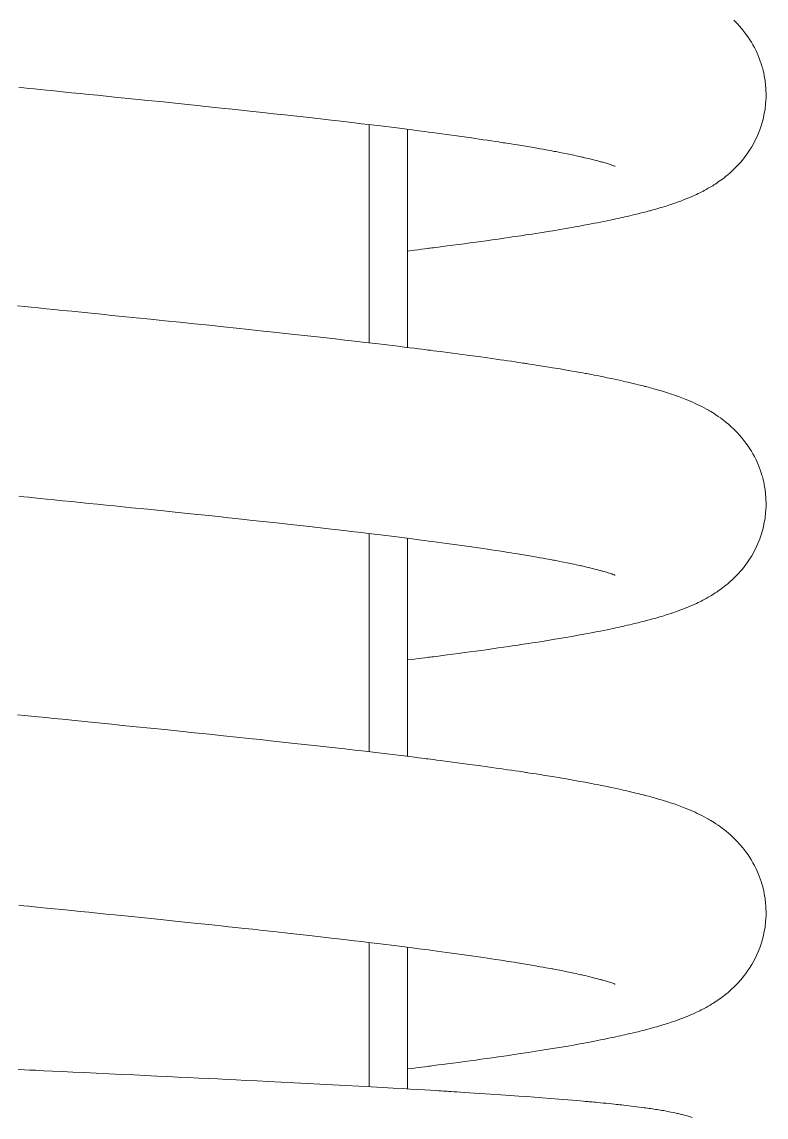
# Model space of a CAD drawing. Extents: x 104.2 to 172.2, y 134.1 to 160.6.
# Drawn here: x 150.237 to 151.456, y 135.947 to 137.743 of the extents above; entities that cross this region are included whole.
import ezdxf

# ---------------------------------------------------------------- set-up
doc = ezdxf.new("R2010")
doc.units = 0
doc.header["$LTSCALE"] = 0.5
doc.header["$MEASUREMENT"] = 0
doc.layers.add('AM_5', color=3, linetype='CONTINUOUS', lineweight=15)

msp = doc.modelspace()

# ---------------------------------------------------------------- linework, layer by layer
at = {"layer": 'AM_5', "color": 0, "ltscale": 0.75}
for p, q in [((150.80598, 137.21648), (150.80598, 137.57422)), ((150.80598, 136.54612), (150.80598, 136.90386)), ((150.80598, 135.99692), (150.80598, 136.2335))]:
    msp.add_line(p, q, dxfattribs=at)
at = {"layer": 'AM_5', "color": 0, "ltscale": 0.75, "flags": 128}
for points in [[(151.403, 137.74541), (151.40795, 137.74042), (151.41288, 137.73505), (151.41785, 137.72917), (151.42288, 137.72265), (151.42635, 137.71774), (151.42927, 137.71333), (151.43183, 137.7092), (151.43428, 137.70496), (151.43677, 137.70038), (151.43943, 137.69507), (151.44117, 137.69131), (151.44291, 137.68729), (151.44463, 137.68301), (151.4463, 137.67849), (151.44782, 137.67399), (151.44899, 137.67021), (151.44969, 137.66777), (151.45032, 137.66547), (151.45106, 137.66253), (151.4519, 137.65893), (151.45276, 137.65479), (151.45346, 137.65099), (151.4541, 137.64689), (151.45455, 137.64359), (151.45485, 137.641), (151.45513, 137.63816), (151.45541, 137.63464), (151.45565, 137.6305), (151.4558, 137.62467), (151.45575, 137.61867), (151.4555, 137.61299), (151.45513, 137.60821), (151.45408, 137.59932), (151.45289, 137.59225), (151.45093, 137.5833), (151.44827, 137.57382), (151.44548, 137.56562), (151.44233, 137.55773), (151.4379, 137.5482), (151.4323, 137.53798), (151.42879, 137.53231), (151.42558, 137.52752), (151.42278, 137.52361), (151.41998, 137.5199), (151.41694, 137.51609), (151.41377, 137.51235), (151.41072, 137.50892), (151.40843, 137.50646), (151.4059, 137.50385), (151.40305, 137.50103), (151.39991, 137.49804), (151.39767, 137.496), (151.3958, 137.49434), (151.39431, 137.49305), (151.39303, 137.49196), (151.3915, 137.49068), (151.38954, 137.48909), (151.38713, 137.48718), (151.38433, 137.48504), (151.38164, 137.48305), (151.37917, 137.48128), (151.37694, 137.47973), (151.37497, 137.47839), (151.37266, 137.47686), (151.37045, 137.47543), (151.36835, 137.47411), (151.36634, 137.47288), (151.36407, 137.47152), (151.36111, 137.4698), (151.35776, 137.46791), (151.35467, 137.46623), (151.35203, 137.46483), (151.34969, 137.46363), (151.34725, 137.4624), (151.34467, 137.46114), (151.34191, 137.45982), (151.33785, 137.45795), (151.33398, 137.45623), (151.33117, 137.45502), (151.3275, 137.45348), (151.32338, 137.45181), (151.31964, 137.45034), (151.31604, 137.44897), (151.31202, 137.44749), (151.30793, 137.44602), (151.30397, 137.44465), (151.30036, 137.44343), (151.29756, 137.4425), (151.29481, 137.44161), (151.29211, 137.44075), (151.28942, 137.43991), (151.28667, 137.43907), (151.28355, 137.43813), (151.28014, 137.43712), (151.27662, 137.4361), (151.27338, 137.43519), (151.27043, 137.43436), (151.26779, 137.43364), (151.26583, 137.43311), (151.26409, 137.43264), (151.26215, 137.43212), (151.25977, 137.43149), (151.25694, 137.43076), (151.25364, 137.42991), (151.24967, 137.42891), (151.24613, 137.42802), (151.24303, 137.42726), (151.24037, 137.42662), (151.23676, 137.42575), (151.23261, 137.42478), (151.22851, 137.42382), (151.22473, 137.42296), (151.221, 137.42212), (151.21727, 137.42129), (151.2136, 137.42048), (151.20961, 137.41962), (151.20537, 137.41871), (151.2006, 137.4177), (151.19529, 137.4166), (151.18955, 137.41543), (151.18476, 137.41446), (151.17976, 137.41347), (151.17454, 137.41246), (151.16931, 137.41145), (151.16464, 137.41056), (151.16059, 137.4098), (151.15719, 137.40917), (151.1544, 137.40865), (151.15058, 137.40795), (151.146, 137.40712), (151.14065, 137.40617), (151.13449, 137.40508), (151.12761, 137.40388), (151.11009, 137.40091), (151.09248, 137.39804), (151.08555, 137.39694), (151.07876, 137.39587), (151.07252, 137.39491), (151.06687, 137.39404), (151.0621, 137.39332), (151.05788, 137.39268), (151.054, 137.3921), (151.04977, 137.39146), (151.04511, 137.39077), (151.04, 137.39002), (151.03444, 137.3892), (151.02608, 137.38799), (151.01706, 137.38669), (151.00743, 137.38532), (150.99717, 137.38388), (150.98896, 137.38274), (150.98038, 137.38155), (150.97141, 137.38033), (150.96204, 137.37906), (150.95227, 137.37775), (150.94252, 137.37646), (150.93377, 137.37531), (150.92607, 137.37431), (150.91946, 137.37345), (150.91501, 137.37288), (150.91126, 137.3724), (150.90822, 137.37201), (150.90589, 137.37171), (150.90374, 137.37144), (150.90097, 137.37109), (150.89689, 137.37057), (150.89193, 137.36995), (150.88614, 137.36922), (150.8802, 137.36848), (150.86848, 137.36704)], [(151.20858, 137.50592), (151.20856, 137.50593), (151.20819, 137.50609), (151.20746, 137.50638), (151.20639, 137.5068), (151.20492, 137.50734), (151.20308, 137.50799), (151.20123, 137.50861), (151.19929, 137.50924), (151.19718, 137.50991), (151.19589, 137.5103), (151.19426, 137.5108), (151.19228, 137.51138), (151.19037, 137.51193), (151.1887, 137.51241), (151.18726, 137.51281), (151.18599, 137.51316), (151.18478, 137.51349), (151.1836, 137.51381), (151.18207, 137.51422), (151.18006, 137.51476), (151.178, 137.5153), (151.17562, 137.51591), (151.17332, 137.51649), (151.17119, 137.51703), (151.16923, 137.51751), (151.16741, 137.51795), (151.1645, 137.51865), (151.16154, 137.51936), (151.1586, 137.52004), (151.15612, 137.52061), (151.15405, 137.52108), (151.15227, 137.52148), (151.15014, 137.52196), (151.14757, 137.52252), (151.14452, 137.52319), (151.14099, 137.52395), (151.13004, 137.52623), (151.11787, 137.52867), (151.11426, 137.52937), (151.11121, 137.52996), (151.10873, 137.53043), (151.10681, 137.53079), (151.10478, 137.53118), (151.10238, 137.53162), (151.09905, 137.53224), (151.09517, 137.53295), (151.09075, 137.53375), (151.08609, 137.53459), (151.0774, 137.53611), (151.06826, 137.53768), (151.05864, 137.53929), (151.04861, 137.54093), (151.04328, 137.54178), (151.03852, 137.54254), (151.03433, 137.5432), (151.03073, 137.54376), (151.02775, 137.54422), (151.02508, 137.54464), (151.02183, 137.54514), (151.01748, 137.5458), (151.01231, 137.54659), (151.00629, 137.5475), (150.99949, 137.54851), (150.99248, 137.54955), (150.97316, 137.55236), (150.95328, 137.55518), (150.93285, 137.558), (150.92468, 137.55911), (150.91682, 137.56017), (150.90957, 137.56114), (150.90297, 137.56202), (150.89703, 137.5628), (150.89175, 137.56349), (150.88717, 137.56409), (150.88327, 137.56459), (150.87998, 137.56502), (150.87637, 137.56548), (150.87222, 137.56602), (150.86751, 137.56662), (150.85522, 137.56817), (150.84218, 137.5698), (150.83332, 137.5709), (150.82413, 137.57203), (150.81462, 137.57318), (150.80455, 137.5744), (150.79343, 137.57572), (150.78147, 137.57713), (150.76846, 137.57866), (150.75436, 137.58029), (150.73912, 137.58204), (150.72609, 137.58352), (150.71229, 137.58509), (150.69771, 137.58673), (150.68257, 137.58843), (150.66781, 137.59008), (150.64928, 137.59213), (150.63169, 137.59406), (150.61508, 137.59587), (150.60089, 137.59741), (150.58757, 137.59884), (150.57512, 137.60018), (150.56358, 137.60141), (150.55295, 137.60254), (150.54306, 137.60358), (150.51889, 137.60612), (150.49315, 137.60881), (150.46882, 137.61132), (150.44322, 137.61394), (150.41638, 137.61667), (150.38885, 137.61945), (150.37492, 137.62086), (150.36088, 137.62228), (150.34674, 137.62371), (150.3325, 137.62515), (150.31815, 137.6266), (150.30377, 137.62805), (150.29012, 137.62943), (150.27744, 137.63071), (150.2669, 137.63177), (150.25716, 137.63276), (150.24824, 137.63366), (150.24023, 137.63446), (150.23181, 137.63531)], [(150.22973, 137.27716), (150.24129, 137.27599), (150.25208, 137.2749), (150.26361, 137.27374), (150.27656, 137.27244), (150.28949, 137.27113), (150.30358, 137.26971), (150.31876, 137.26818), (150.33452, 137.26659), (150.35072, 137.26496), (150.36734, 137.26329), (150.38437, 137.26157), (150.40181, 137.25982), (150.42429, 137.25755), (150.44743, 137.25521), (150.47122, 137.25279), (150.49566, 137.25028), (150.51994, 137.24777), (150.54427, 137.24523), (150.56713, 137.24283), (150.58854, 137.24056), (150.60849, 137.23843), (150.627, 137.23644), (150.64409, 137.2346), (150.65895, 137.23298), (150.67373, 137.23137), (150.68897, 137.2297), (150.70463, 137.22797), (150.72071, 137.22618), (150.73537, 137.22454), (150.7504, 137.22285), (150.76603, 137.22108), (150.78228, 137.21923), (150.79915, 137.21728), (150.81661, 137.21524), (150.83464, 137.2131), (150.85312, 137.21087), (150.86316, 137.20965), (150.87205, 137.20855), (150.87981, 137.20759), (150.88646, 137.20676), (150.89201, 137.20606), (150.89648, 137.2055), (150.89926, 137.20515), (150.90232, 137.20476), (150.90619, 137.20427), (150.91088, 137.20367), (150.91636, 137.20297), (150.92264, 137.20216), (150.93867, 137.20007), (150.95448, 137.19797), (150.96989, 137.1959), (150.98489, 137.19385), (150.99952, 137.19181), (151.0139, 137.18978), (151.02015, 137.18889), (151.02635, 137.188), (151.0325, 137.1871), (151.03861, 137.18621), (151.04466, 137.18532), (151.05033, 137.18447), (151.05413, 137.18391), (151.05738, 137.18342), (151.06008, 137.18301), (151.06223, 137.18269), (151.06384, 137.18244), (151.0654, 137.18221), (151.06895, 137.18166), (151.07354, 137.18096), (151.07915, 137.18009), (151.08574, 137.17905), (151.09328, 137.17785), (151.10588, 137.1758), (151.11876, 137.17365), (151.13187, 137.1714), (151.14518, 137.16905), (151.15101, 137.16799), (151.15574, 137.16712), (151.15928, 137.16647), (151.16181, 137.16599), (151.16442, 137.1655), (151.16732, 137.16495), (151.17048, 137.16435), (151.17451, 137.16357), (151.17894, 137.16271), (151.18394, 137.16172), (151.18949, 137.1606), (151.19559, 137.15936), (151.2021, 137.158), (151.20786, 137.15678), (151.2131, 137.15565), (151.21779, 137.15462), (151.22191, 137.1537), (151.22578, 137.15282), (151.22959, 137.15195), (151.23371, 137.15099), (151.23819, 137.14993), (151.24263, 137.14886), (151.24646, 137.14792), (151.24969, 137.14711), (151.2525, 137.1464), (151.25428, 137.14595), (151.25595, 137.14552), (151.2575, 137.14512), (151.25897, 137.14474), (151.26077, 137.14426), (151.26305, 137.14366), (151.26578, 137.14293), (151.26888, 137.14208), (151.27168, 137.14131), (151.27404, 137.14065), (151.276, 137.1401), (151.27784, 137.13957), (151.27974, 137.13902), (151.28169, 137.13845), (151.28378, 137.13782), (151.28615, 137.13711), (151.28949, 137.13609), (151.29295, 137.13501), (151.29611, 137.13399), (151.299, 137.13305), (151.30169, 137.13215), (151.30692, 137.13035), (151.31244, 137.12838), (151.31803, 137.1263), (151.32317, 137.1243), (151.32783, 137.12241), (151.33133, 137.12094), (151.33562, 137.11907), (151.33949, 137.11732), (151.34321, 137.11558), (151.34695, 137.11376), (151.3506, 137.11192), (151.35452, 137.10988), (151.35813, 137.10791), (151.36142, 137.10605), (151.36321, 137.10501), (151.36537, 137.10373), (151.36787, 137.10221), (151.3707, 137.10043), (151.37376, 137.09844), (151.37747, 137.09593), (151.38092, 137.0935), (151.3841, 137.09116), (151.38684, 137.08907), (151.38915, 137.08724), (151.39122, 137.08557), (151.39356, 137.08361), (151.39814, 137.0796), (151.403, 137.07505), (151.40795, 137.07006), (151.41288, 137.06469), (151.41785, 137.05881), (151.42288, 137.05229), (151.42635, 137.04738), (151.42927, 137.04297), (151.43183, 137.03883), (151.43428, 137.0346), (151.43677, 137.03002), (151.43943, 137.0247), (151.44117, 137.02095), (151.44291, 137.01693), (151.44463, 137.01265), (151.4463, 137.00813), (151.44782, 137.00362), (151.44899, 136.99985), (151.44969, 136.99741), (151.45032, 136.99511), (151.45106, 136.99216), (151.4519, 136.98856), (151.45276, 136.98443), (151.45346, 136.98062), (151.4541, 136.97653), (151.45455, 136.97323), (151.45485, 136.97064), (151.45513, 136.96779), (151.45541, 136.96428), (151.45565, 136.96013), (151.4558, 136.95431), (151.45575, 136.9483), (151.4555, 136.94263), (151.45513, 136.93785), (151.45408, 136.92896), (151.45289, 136.92189), (151.45093, 136.91293), (151.44827, 136.90346), (151.44548, 136.89525), (151.44233, 136.88737), (151.4379, 136.87784), (151.4323, 136.86762), (151.42879, 136.86195), (151.42558, 136.85715), (151.42278, 136.85325), (151.41998, 136.84954), (151.41694, 136.84573), (151.41377, 136.84198), (151.41072, 136.83856), (151.40843, 136.8361), (151.4059, 136.83349), (151.40305, 136.83066), (151.39991, 136.82768), (151.39767, 136.82564), (151.3958, 136.82397), (151.39431, 136.82269), (151.39303, 136.8216), (151.3915, 136.82032), (151.38954, 136.81872), (151.38713, 136.81682), (151.38433, 136.81467), (151.38164, 136.81268), (151.37917, 136.81091), (151.37694, 136.80936), (151.37497, 136.80802), (151.37266, 136.80649), (151.37045, 136.80507), (151.36835, 136.80375), (151.36634, 136.80252), (151.36407, 136.80116), (151.36111, 136.79943), (151.35776, 136.79755), (151.35467, 136.79587), (151.35203, 136.79447), (151.34969, 136.79327), (151.34725, 136.79204), (151.34467, 136.79078), (151.34191, 136.78946), (151.33785, 136.78759), (151.33398, 136.78587), (151.33117, 136.78465), (151.3275, 136.78311), (151.32338, 136.78144), (151.31964, 136.77998), (151.31604, 136.77861), (151.31202, 136.77712), (151.30793, 136.77566), (151.30397, 136.77428), (151.30036, 136.77306), (151.29756, 136.77214), (151.29481, 136.77125), (151.29211, 136.77039), (151.28942, 136.76955), (151.28667, 136.76871), (151.28355, 136.76776), (151.28014, 136.76676), (151.27662, 136.76574), (151.27338, 136.76482), (151.27043, 136.764), (151.26779, 136.76328), (151.26583, 136.76274), (151.26409, 136.76228), (151.26215, 136.76176), (151.25977, 136.76113), (151.25694, 136.76039), (151.25364, 136.75955), (151.24967, 136.75854), (151.24613, 136.75766), (151.24303, 136.7569), (151.24037, 136.75626), (151.23676, 136.75539), (151.23261, 136.75441), (151.22851, 136.75346), (151.22473, 136.7526), (151.221, 136.75175), (151.21727, 136.75092), (151.2136, 136.75012), (151.20961, 136.74925), (151.20537, 136.74834), (151.2006, 136.74734), (151.19529, 136.74624), (151.18955, 136.74506), (151.18476, 136.7441), (151.17976, 136.74311), (151.17454, 136.74209), (151.16931, 136.74108), (151.16464, 136.7402), (151.16059, 136.73944), (151.15719, 136.7388), (151.1544, 136.73829), (151.15058, 136.73759), (151.146, 136.73676), (151.14065, 136.7358), (151.13449, 136.73471), (151.12761, 136.73352), (151.11009, 136.73055), (151.09248, 136.72768), (151.08555, 136.72658), (151.07876, 136.72551), (151.07252, 136.72454), (151.06687, 136.72368), (151.0621, 136.72295), (151.05788, 136.72231), (151.054, 136.72173), (151.04977, 136.7211), (151.04511, 136.72041), (151.04, 136.71965), (151.03444, 136.71884), (151.02608, 136.71762), (151.01706, 136.71633), (151.00743, 136.71496), (150.99717, 136.71351), (150.98896, 136.71237), (150.98038, 136.71119), (150.97141, 136.70996), (150.96204, 136.7087), (150.95227, 136.70739), (150.94252, 136.7061), (150.93377, 136.70495), (150.92607, 136.70394), (150.91946, 136.70309), (150.91501, 136.70252), (150.91126, 136.70204), (150.90822, 136.70165), (150.90589, 136.70135), (150.90374, 136.70108), (150.90097, 136.70072), (150.89689, 136.70021), (150.89193, 136.69958), (150.88614, 136.69886), (150.8802, 136.69812), (150.86848, 136.69667)], [(151.20858, 136.83556), (151.20856, 136.83557), (151.20819, 136.83573), (151.20746, 136.83602), (151.20639, 136.83643), (151.20492, 136.83698), (151.20308, 136.83762), (151.20123, 136.83825), (151.19929, 136.83888), (151.19718, 136.83954), (151.19589, 136.83994), (151.19426, 136.84043), (151.19228, 136.84102), (151.19037, 136.84157), (151.1887, 136.84204), (151.18726, 136.84245), (151.18599, 136.8428), (151.18478, 136.84313), (151.1836, 136.84345), (151.18207, 136.84386), (151.18006, 136.84439), (151.178, 136.84493), (151.17562, 136.84555), (151.17332, 136.84613), (151.17119, 136.84666), (151.16923, 136.84714), (151.16741, 136.84759), (151.1645, 136.84829), (151.16154, 136.84899), (151.1586, 136.84967), (151.15612, 136.85025), (151.15405, 136.85072), (151.15227, 136.85112), (151.15014, 136.85159), (151.14757, 136.85216), (151.14452, 136.85282), (151.14099, 136.85358), (151.13004, 136.85587), (151.11787, 136.8583), (151.11426, 136.85901), (151.11121, 136.85959), (151.10873, 136.86007), (151.10681, 136.86043), (151.10478, 136.86081), (151.10238, 136.86126), (151.09905, 136.86188), (151.09517, 136.86259), (151.09075, 136.86339), (151.08609, 136.86422), (151.0774, 136.86575), (151.06826, 136.86731), (151.05864, 136.86892), (151.04861, 136.87056), (151.04328, 136.87142), (151.03852, 136.87218), (151.03433, 136.87283), (151.03073, 136.8734), (151.02775, 136.87386), (151.02508, 136.87427), (151.02183, 136.87477), (151.01748, 136.87544), (151.01231, 136.87623), (151.00629, 136.87713), (150.99949, 136.87815), (150.99248, 136.87919), (150.97316, 136.882), (150.95328, 136.88481), (150.93285, 136.88764), (150.92468, 136.88875), (150.91682, 136.88981), (150.90957, 136.89078), (150.90297, 136.89165), (150.89703, 136.89244), (150.89175, 136.89313), (150.88717, 136.89372), (150.88327, 136.89423), (150.87998, 136.89465), (150.87637, 136.89512), (150.87222, 136.89565), (150.86751, 136.89625), (150.85522, 136.89781), (150.84218, 136.89944), (150.83332, 136.90054), (150.82413, 136.90166), (150.81462, 136.90282), (150.80455, 136.90403), (150.79343, 136.90536), (150.78147, 136.90677), (150.76846, 136.90829), (150.75436, 136.90992), (150.73912, 136.91167), (150.72609, 136.91316), (150.71229, 136.91473), (150.69771, 136.91637), (150.68257, 136.91807), (150.66781, 136.91971), (150.64928, 136.92176), (150.63169, 136.9237), (150.61508, 136.92551), (150.60089, 136.92705), (150.58757, 136.92848), (150.57512, 136.92981), (150.56358, 136.93105), (150.55295, 136.93217), (150.54306, 136.93322), (150.51889, 136.93576), (150.49315, 136.93844), (150.46882, 136.94096), (150.44322, 136.94358), (150.41638, 136.9463), (150.38885, 136.94909), (150.37492, 136.9505), (150.36088, 136.95191), (150.34674, 136.95334), (150.3325, 136.95478), (150.31815, 136.95623), (150.30377, 136.95769), (150.29012, 136.95906), (150.27744, 136.96034), (150.2669, 136.96141), (150.25716, 136.96239), (150.24824, 136.96329), (150.24023, 136.9641), (150.23181, 136.96495)], [(150.22973, 136.6068), (150.24129, 136.60563), (150.25208, 136.60454), (150.26361, 136.60338), (150.27656, 136.60207), (150.28949, 136.60077), (150.30358, 136.59935), (150.31876, 136.59782), (150.33452, 136.59623), (150.35072, 136.5946), (150.36734, 136.59292), (150.38437, 136.59121), (150.40181, 136.58945), (150.42429, 136.58719), (150.44743, 136.58485), (150.47122, 136.58243), (150.49566, 136.57992), (150.51994, 136.57741), (150.54427, 136.57487), (150.56713, 136.57246), (150.58854, 136.5702), (150.60849, 136.56807), (150.627, 136.56608), (150.64409, 136.56423), (150.65895, 136.56262), (150.67373, 136.561), (150.68897, 136.55933), (150.70463, 136.5576), (150.72071, 136.55581), (150.73537, 136.55418), (150.7504, 136.55249), (150.76603, 136.55072), (150.78228, 136.54887), (150.79915, 136.54692), (150.81661, 136.54488), (150.83464, 136.54274), (150.85312, 136.54051), (150.86316, 136.53928), (150.87205, 136.53819), (150.87981, 136.53723), (150.88646, 136.5364), (150.89201, 136.5357), (150.89648, 136.53514), (150.89926, 136.53479), (150.90232, 136.5344), (150.90619, 136.53391), (150.91088, 136.53331), (150.91636, 136.5326), (150.92264, 136.53179), (150.93867, 136.5297), (150.95448, 136.52761), (150.96989, 136.52554), (150.98489, 136.52348), (150.99952, 136.52145), (151.0139, 136.51942), (151.02015, 136.51853), (151.02635, 136.51763), (151.0325, 136.51674), (151.03861, 136.51585), (151.04466, 136.51495), (151.05033, 136.51411), (151.05413, 136.51354), (151.05738, 136.51305), (151.06008, 136.51265), (151.06223, 136.51232), (151.06384, 136.51208), (151.0654, 136.51184), (151.06895, 136.5113), (151.07354, 136.51059), (151.07915, 136.50972), (151.08574, 136.50869), (151.09328, 136.50749), (151.10588, 136.50544), (151.11876, 136.50329), (151.13187, 136.50104), (151.14518, 136.49868), (151.15101, 136.49763), (151.15574, 136.49676), (151.15928, 136.4961), (151.16181, 136.49563), (151.16442, 136.49514), (151.16732, 136.49459), (151.17048, 136.49399), (151.17451, 136.49321), (151.17894, 136.49234), (151.18394, 136.49136), (151.18949, 136.49024), (151.19559, 136.489), (151.2021, 136.48764), (151.20786, 136.48642), (151.2131, 136.48529), (151.21779, 136.48426), (151.22191, 136.48334), (151.22578, 136.48246), (151.22959, 136.48158), (151.23371, 136.48063), (151.23819, 136.47956), (151.24263, 136.47849), (151.24646, 136.47755), (151.24969, 136.47675), (151.2525, 136.47604), (151.25428, 136.47559), (151.25595, 136.47516), (151.2575, 136.47476), (151.25897, 136.47437), (151.26077, 136.4739), (151.26305, 136.4733), (151.26578, 136.47256), (151.26888, 136.47172), (151.27168, 136.47095), (151.27404, 136.47029), (151.276, 136.46973), (151.27784, 136.4692), (151.27974, 136.46865), (151.28169, 136.46808), (151.28378, 136.46746), (151.28615, 136.46675), (151.28949, 136.46572), (151.29295, 136.46464), (151.29611, 136.46363), (151.299, 136.46268), (151.30169, 136.46179), (151.30692, 136.45999), (151.31244, 136.45802), (151.31803, 136.45594), (151.32317, 136.45393), (151.32783, 136.45204), (151.33133, 136.45057), (151.33562, 136.44871), (151.33949, 136.44696), (151.34321, 136.44522), (151.34695, 136.4434), (151.3506, 136.44156), (151.35452, 136.43951), (151.35813, 136.43755), (151.36142, 136.43568), (151.36321, 136.43465), (151.36537, 136.43337), (151.36787, 136.43184), (151.3707, 136.43006), (151.37376, 136.42808), (151.37747, 136.42557), (151.38092, 136.42313), (151.3841, 136.4208), (151.38684, 136.4187), (151.38915, 136.41688), (151.39122, 136.41521), (151.39356, 136.41325), (151.39814, 136.40924), (151.403, 136.40468), (151.40795, 136.3997), (151.41288, 136.39432), (151.41785, 136.38845), (151.42288, 136.38192), (151.42635, 136.37702), (151.42927, 136.3726), (151.43183, 136.36847), (151.43428, 136.36424), (151.43677, 136.35965), (151.43943, 136.35434), (151.44117, 136.35059), (151.44291, 136.34656), (151.44463, 136.34228), (151.4463, 136.33776), (151.44782, 136.33326), (151.44899, 136.32948), (151.44969, 136.32704), (151.45032, 136.32475), (151.45106, 136.3218), (151.4519, 136.3182), (151.45276, 136.31406), (151.45346, 136.31026), (151.4541, 136.30617), (151.45455, 136.30287), (151.45485, 136.30028), (151.45513, 136.29743), (151.45541, 136.29392), (151.45565, 136.28977), (151.4558, 136.28394), (151.45575, 136.27794), (151.4555, 136.27227), (151.45513, 136.26748), (151.45408, 136.25859), (151.45289, 136.25153), (151.45093, 136.24257), (151.44827, 136.23309), (151.44548, 136.22489), (151.44233, 136.217), (151.4379, 136.20747), (151.4323, 136.19725), (151.42879, 136.19158), (151.42558, 136.18679), (151.42278, 136.18288), (151.41998, 136.17917), (151.41694, 136.17536), (151.41377, 136.17162), (151.41072, 136.16819), (151.40843, 136.16573), (151.4059, 136.16312), (151.40305, 136.1603), (151.39991, 136.15732), (151.39767, 136.15527), (151.3958, 136.15361), (151.39431, 136.15232), (151.39303, 136.15124), (151.3915, 136.14996), (151.38954, 136.14836), (151.38713, 136.14645), (151.38433, 136.14431), (151.38164, 136.14232), (151.37917, 136.14055), (151.37694, 136.139), (151.37497, 136.13766), (151.37266, 136.13613), (151.37045, 136.1347), (151.36835, 136.13339), (151.36634, 136.13215), (151.36407, 136.13079), (151.36111, 136.12907), (151.35776, 136.12718), (151.35467, 136.1255), (151.35203, 136.12411), (151.34969, 136.1229), (151.34725, 136.12168), (151.34467, 136.12042), (151.34191, 136.1191), (151.33785, 136.11722), (151.33398, 136.1155), (151.33117, 136.11429), (151.3275, 136.11275), (151.32338, 136.11108), (151.31964, 136.10961), (151.31604, 136.10824), (151.31202, 136.10676), (151.30793, 136.1053), (151.30397, 136.10392), (151.30036, 136.1027), (151.29756, 136.10177), (151.29481, 136.10088), (151.29211, 136.10003), (151.28942, 136.09918), (151.28667, 136.09834), (151.28355, 136.0974), (151.28014, 136.09639), (151.27662, 136.09538), (151.27338, 136.09446), (151.27043, 136.09364), (151.26779, 136.09291), (151.26583, 136.09238), (151.26409, 136.09191), (151.26215, 136.09139), (151.25977, 136.09077), (151.25694, 136.09003), (151.25364, 136.08918), (151.24967, 136.08818), (151.24613, 136.0873), (151.24303, 136.08654), (151.24037, 136.08589), (151.23676, 136.08503), (151.23261, 136.08405), (151.22851, 136.0831), (151.22473, 136.08223), (151.221, 136.08139), (151.21727, 136.08056), (151.2136, 136.07975), (151.20961, 136.07889), (151.20537, 136.07798), (151.2006, 136.07698), (151.19529, 136.07587), (151.18955, 136.0747), (151.18476, 136.07374), (151.17976, 136.07275), (151.17454, 136.07173), (151.16931, 136.07072), (151.16464, 136.06983), (151.16059, 136.06907), (151.15719, 136.06844), (151.1544, 136.06793), (151.15058, 136.06723), (151.146, 136.0664), (151.14065, 136.06544), (151.13449, 136.06435), (151.12761, 136.06315), (151.11009, 136.06019), (151.09248, 136.05732), (151.08555, 136.05621), (151.07876, 136.05515), (151.07252, 136.05418), (151.06687, 136.05331), (151.0621, 136.05259), (151.05788, 136.05195), (151.054, 136.05137), (151.04977, 136.05074), (151.04511, 136.05004), (151.04, 136.04929), (151.03444, 136.04848), (151.02608, 136.04726), (151.01706, 136.04596), (151.00743, 136.04459), (150.99717, 136.04315), (150.98896, 136.04201), (150.98038, 136.04083), (150.97141, 136.0396), (150.96204, 136.03833), (150.95227, 136.03703), (150.94252, 136.03573), (150.93377, 136.03458), (150.92607, 136.03358), (150.91946, 136.03273), (150.91501, 136.03215), (150.91126, 136.03167), (150.90822, 136.03128), (150.90589, 136.03099), (150.90374, 136.03071), (150.90097, 136.03036), (150.89689, 136.02985), (150.89193, 136.02922), (150.88614, 136.02849), (150.8802, 136.02775), (150.86848, 136.02631)], [(151.20858, 136.1652), (151.20856, 136.16521), (151.20819, 136.16536), (151.20746, 136.16566), (151.20639, 136.16607), (151.20492, 136.16661), (151.20308, 136.16726), (151.20123, 136.16789), (151.19929, 136.16852), (151.19718, 136.16918), (151.19589, 136.16958), (151.19426, 136.17007), (151.19228, 136.17065), (151.19037, 136.1712), (151.1887, 136.17168), (151.18726, 136.17208), (151.18599, 136.17244), (151.18478, 136.17277), (151.1836, 136.17309), (151.18207, 136.1735), (151.18006, 136.17403), (151.178, 136.17457), (151.17562, 136.17518), (151.17332, 136.17576), (151.17119, 136.1763), (151.16923, 136.17678), (151.16741, 136.17723), (151.1645, 136.17793), (151.16154, 136.17863), (151.1586, 136.17931), (151.15612, 136.17988), (151.15405, 136.18035), (151.15227, 136.18075), (151.15014, 136.18123), (151.14757, 136.1818), (151.14452, 136.18246), (151.14099, 136.18322), (151.13004, 136.18551), (151.11787, 136.18794), (151.11426, 136.18864), (151.11121, 136.18923), (151.10873, 136.1897), (151.10681, 136.19007), (151.10478, 136.19045), (151.10238, 136.1909), (151.09905, 136.19151), (151.09517, 136.19222), (151.09075, 136.19303), (151.08609, 136.19386), (151.0774, 136.19538), (151.06826, 136.19695), (151.05864, 136.19856), (151.04861, 136.2002), (151.04328, 136.20106), (151.03852, 136.20181), (151.03433, 136.20247), (151.03073, 136.20303), (151.02775, 136.2035), (151.02508, 136.20391), (151.02183, 136.20441), (151.01748, 136.20508), (151.01231, 136.20586), (151.00629, 136.20677), (150.99949, 136.20779), (150.99248, 136.20882), (150.97316, 136.21163), (150.95328, 136.21445), (150.93285, 136.21728), (150.92468, 136.21839), (150.91682, 136.21945), (150.90957, 136.22041), (150.90297, 136.22129), (150.89703, 136.22207), (150.89175, 136.22276), (150.88717, 136.22336), (150.88327, 136.22387), (150.87998, 136.22429), (150.87637, 136.22476), (150.87222, 136.22529), (150.86751, 136.22589), (150.85522, 136.22744), (150.84218, 136.22908), (150.83332, 136.23017), (150.82413, 136.2313), (150.81462, 136.23245), (150.80455, 136.23367), (150.79343, 136.23499), (150.78147, 136.23641), (150.76846, 136.23793), (150.75436, 136.23956), (150.73912, 136.24131), (150.72609, 136.2428), (150.71229, 136.24436), (150.69771, 136.24601), (150.68257, 136.2477), (150.66781, 136.24935), (150.64928, 136.2514), (150.63169, 136.25333), (150.61508, 136.25514), (150.60089, 136.25668), (150.58757, 136.25812), (150.57512, 136.25945), (150.56358, 136.26068), (150.55295, 136.26181), (150.54306, 136.26286), (150.51889, 136.2654), (150.49315, 136.26808), (150.46882, 136.27059), (150.44322, 136.27322), (150.41638, 136.27594), (150.38885, 136.27872), (150.37492, 136.28013), (150.36088, 136.28155), (150.34674, 136.28298), (150.3325, 136.28442), (150.31815, 136.28587), (150.30377, 136.28732), (150.29012, 136.2887), (150.27744, 136.28998), (150.2669, 136.29104), (150.25716, 136.29203), (150.24824, 136.29293), (150.24023, 136.29374), (150.23181, 136.29459)], [(150.23116, 136.02531), (150.24113, 136.02484), (150.25024, 136.02441), (150.25981, 136.02396), (150.27293, 136.02334), (150.28732, 136.02266), (150.30311, 136.02191), (150.32028, 136.0211), (150.33883, 136.02022), (150.35873, 136.01928), (150.37997, 136.01828), (150.40041, 136.01732), (150.42035, 136.01637), (150.43953, 136.01547), (150.45793, 136.0146), (150.47557, 136.01377), (150.49248, 136.01297), (150.51012, 136.01212), (150.52693, 136.01132), (150.54289, 136.01054), (150.55802, 136.0098), (150.57262, 136.00909), (150.58788, 136.00833), (150.6039, 136.00753), (150.62237, 136.00661), (150.64171, 136.00563), (150.66188, 136.0046), (150.68285, 136.00351), (150.70458, 136.00238), (150.72496, 136.00131), (150.74588, 136.00019), (150.76732, 135.99904), (150.78891, 135.99786), (150.80915, 135.99675), (150.82786, 135.99571), (150.84508, 135.99474), (150.85961, 135.99392), (150.87296, 135.99315), (150.88517, 135.99245), (150.89626, 135.9918), (150.90627, 135.99121), (150.91525, 135.99068), (150.91961, 135.99042), (150.92361, 135.99018), (150.92726, 135.98996), (150.93057, 135.98976), (150.93353, 135.98958), (150.93638, 135.98941), (150.93992, 135.98919), (150.94421, 135.98893), (150.94949, 135.9886), (150.95557, 135.98822), (150.96242, 135.98779), (150.97005, 135.98731), (150.97841, 135.98677), (150.98707, 135.98621), (151.00472, 135.98504), (151.02117, 135.98392), (151.03647, 135.98286), (151.05066, 135.98185), (151.06379, 135.98089), (151.07634, 135.97996), (151.08932, 135.97897), (151.10271, 135.97792), (151.11644, 135.97682), (151.12374, 135.97622), (151.1311, 135.9756), (151.13852, 135.97497), (151.14553, 135.97437), (151.15158, 135.97384), (151.15671, 135.97338), (151.15966, 135.97312), (151.16221, 135.97288), (151.16438, 135.97269), (151.16617, 135.97252), (151.16767, 135.97238), (151.1692, 135.97224), (151.1712, 135.97206), (151.17364, 135.97183), (151.17654, 135.97156), (151.17967, 135.97126), (151.18436, 135.97081), (151.18909, 135.97035), (151.19383, 135.96988), (151.19859, 135.9694), (151.20335, 135.96891), (151.20765, 135.96846), (151.21081, 135.96813), (151.21351, 135.96784), (151.21577, 135.9676), (151.21761, 135.9674), (151.21962, 135.96718), (151.22285, 135.96681), (151.22674, 135.96637), (151.23077, 135.9659), (151.23502, 135.9654), (151.23923, 135.96489), (151.24361, 135.96434), (151.2482, 135.96376), (151.25275, 135.96316), (151.25607, 135.96271), (151.25894, 135.96232), (151.26149, 135.96196), (151.26411, 135.96158), (151.26683, 135.96119), (151.26966, 135.96076), (151.27208, 135.9604), (151.27468, 135.96), (151.27747, 135.95955), (151.28041, 135.95908), (151.28305, 135.95864), (151.28523, 135.95827), (151.28763, 135.95785), (151.29065, 135.95731), (151.29415, 135.95667), (151.29721, 135.95609), (151.29974, 135.95559), (151.30408, 135.95471), (151.30833, 135.9538), (151.31006, 135.95341), (151.31179, 135.95302), (151.31352, 135.95262), (151.31524, 135.95221), (151.31709, 135.95177), (151.31857, 135.9514), (151.32027, 135.95097), (151.32217, 135.95048), (151.32428, 135.94992), (151.32636, 135.94935), (151.32814, 135.94884), (151.33001, 135.9483), (151.33157, 135.94784), (151.33315, 135.94736), (151.33476, 135.94686)]]:
    msp.add_lwpolyline(points, dxfattribs=at)
at = {"layer": 'AM_5', "color": 0, "ltscale": 0.75}
for points in [[(150.86848, 137.56649), (150.86848, 137.20899)], [(150.86848, 136.89613), (150.86848, 136.53863)], [(150.86848, 136.22577), (150.86848, 135.99341)]]:
    msp.add_lwpolyline(points, dxfattribs=at)

doc.saveas('drawing.dxf')
